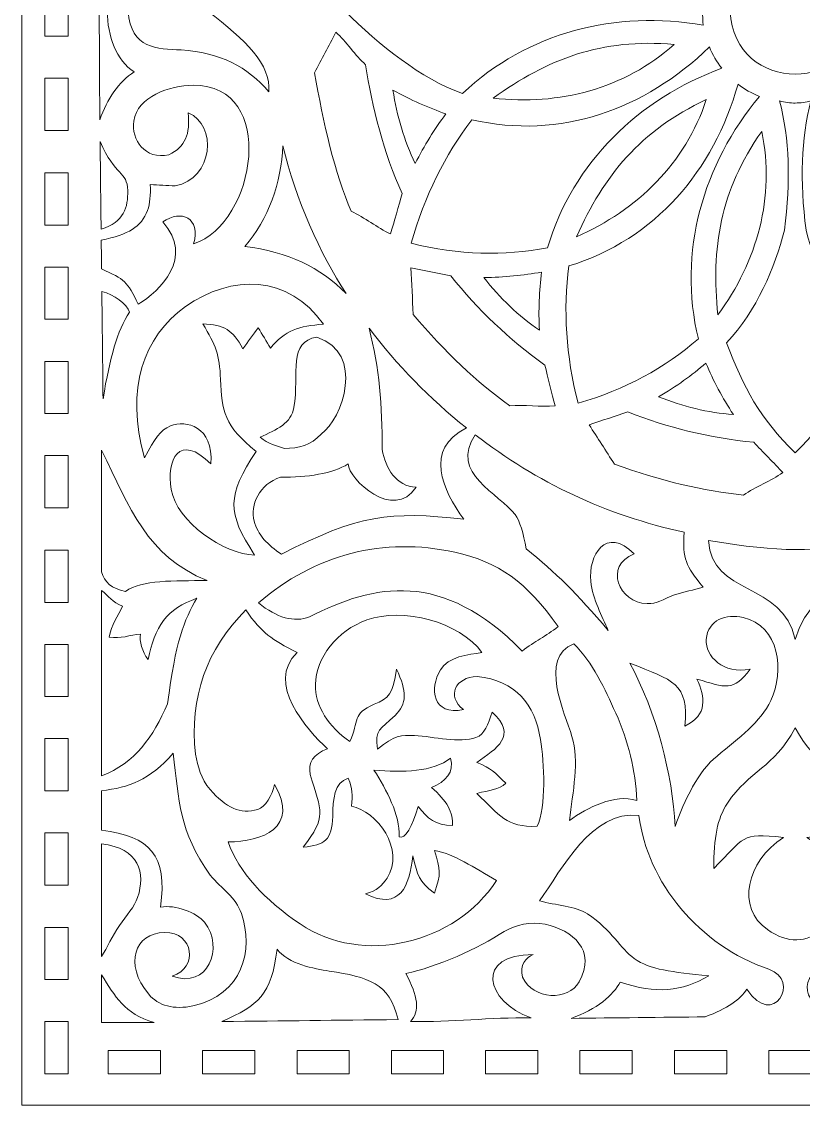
# Model space of a CAD drawing. Header units: centimetres. Extents: x -90 to 54, y -64 to 14.
# Drawn here: x -90.2 to -76.6, y -24.88 to -6.01 of the extents above; entities that cross this region are included whole.
import ezdxf

# ---------------------------------------------------------------- set-up
doc = ezdxf.new("R2010")
doc.units = ezdxf.units.CM
doc.header["$MEASUREMENT"] = 0
doc.layers.add('layer 1', color=7, linetype='Continuous')

msp = doc.modelspace()

# ---------------------------------------------------------------- linework, layer by layer
at = {"layer": 'layer 1', "color": 250, "lineweight": 9}
for points, knots in [([(-90.19997, -24.87686), (-90.19997, -24.87686), (-90.19997, 13.22572), (-90.19997, 13.22572), (-90.19997, 13.22572), (-90.19997, 13.22572), (-63.27415, 13.22572), (-63.27415, 13.22572), (-63.27415, 13.22572), (-63.27415, 13.22572), (-63.27415, -24.87686), (-63.27415, -24.87686), (-63.27415, -24.87686), (-63.27415, -24.87686), (-90.19997, -24.87686), (-90.19997, -24.87686)], [0, 0, 0, 0, 0.2, 0.2, 0.2, 0.2, 0.4, 0.4, 0.4, 0.4, 0.6, 0.6, 0.6, 0.6, 1, 1, 1, 1]), ([(-88.70998, -5.82618), (-88.70504, -5.3924), (-88.557, -4.96463), (-88.24118, -4.76959), (-88.24118, -4.76959), (-88.50824, -4.59869), (-88.71619, -4.29404), (-88.83945, -3.93717), (-88.83945, -3.93717), (-88.8462, -4.53017), (-88.84557, -5.2332), (-88.85232, -5.82618), (-88.85232, -5.82618), (-88.84557, -6.41917), (-88.8462, -7.1222), (-88.83945, -7.71519), (-88.83945, -7.71519), (-88.71619, -7.35832), (-88.50824, -7.05366), (-88.24118, -6.88276), (-88.24118, -6.88276), (-88.557, -6.68773), (-88.70504, -6.25996), (-88.70998, -5.82618)], [0, 0, 0, 0, 0.14285714, 0.14285714, 0.14285714, 0.14285714, 0.28571429, 0.28571429, 0.28571429, 0.28571429, 0.42857143, 0.42857143, 0.42857143, 0.42857143, 0.57142857, 0.57142857, 0.57142857, 0.57142857, 0.71428571, 0.71428571, 0.71428571, 0.71428571, 1, 1, 1, 1]), ([(-88.34594, -5.82618), (-88.29912, -5.15757), (-87.84017, -5.17602), (-87.42644, -5.15111), (-87.42644, -5.15111), (-86.73779, -5.10964), (-86.2725, -4.85268), (-85.90009, -4.42318), (-85.90009, -4.42318), (-85.85685, -4.89967), (-86.30154, -5.32323), (-86.96179, -5.82618), (-86.96179, -5.82618), (-86.30154, -6.32914), (-85.85685, -6.75269), (-85.90009, -7.22917), (-85.90009, -7.22917), (-86.2725, -6.79967), (-86.73779, -6.54271), (-87.42644, -6.50124), (-87.42644, -6.50124), (-87.84017, -6.47635), (-88.29912, -6.4948), (-88.34594, -5.82618)], [0, 0, 0, 0, 0.14285714, 0.14285714, 0.14285714, 0.14285714, 0.28571429, 0.28571429, 0.28571429, 0.28571429, 0.42857143, 0.42857143, 0.42857143, 0.42857143, 0.57142857, 0.57142857, 0.57142857, 0.57142857, 0.71428571, 0.71428571, 0.71428571, 0.71428571, 1, 1, 1, 1]), ([(-84.57798, -5.82618), (-83.96446, -5.23327), (-83.25344, -4.64686), (-82.52694, -4.39294), (-82.52694, -4.39294), (-81.39809, -5.46372), (-79.85282, -5.8451), (-78.33734, -5.58394), (-78.33734, -5.58394), (-78.34639, -5.6477), (-78.35173, -5.76019), (-78.35302, -5.82618), (-78.35302, -5.82618), (-78.35173, -5.89216), (-78.34639, -6.00465), (-78.33734, -6.06841), (-78.33734, -6.06841), (-79.85282, -5.80727), (-81.39809, -6.18864), (-82.52694, -7.25943), (-82.52694, -7.25943), (-83.25344, -7.00551), (-83.96446, -6.41908), (-84.57798, -5.82618)], [0, 0, 0, 0, 0.14285714, 0.14285714, 0.14285714, 0.14285714, 0.28571429, 0.28571429, 0.28571429, 0.28571429, 0.42857143, 0.42857143, 0.42857143, 0.42857143, 0.57142857, 0.57142857, 0.57142857, 0.57142857, 0.71428571, 0.71428571, 0.71428571, 0.71428571, 1, 1, 1, 1]), ([(-75.607, -5.82496), (-75.66237, -7.28751), (-77.81173, -7.28851), (-77.86715, -5.82496), (-77.86715, -5.82496), (-77.81178, -4.3624), (-75.66241, -4.36135), (-75.607, -5.82496)], [0, 0, 0, 0, 0.33333333, 0.33333333, 0.33333333, 0.33333333, 1, 1, 1, 1]), ([(-83.78036, -9.70447), (-83.71705, -9.49393), (-83.64074, -9.21283), (-83.57763, -9.00228), (-83.57763, -9.00228), (-83.8976, -8.30122), (-84.10059, -7.49827), (-84.21403, -6.75807), (-84.21403, -6.75807), (-84.39101, -6.60148), (-84.55456, -6.35035), (-84.73153, -6.19379), (-84.73153, -6.19379), (-84.85516, -6.43502), (-84.97954, -6.65905), (-85.10319, -6.90024), (-85.10319, -6.90024), (-84.95424, -7.74909), (-84.74931, -8.66828), (-84.46337, -9.30947), (-84.46337, -9.30947), (-84.23137, -9.41755), (-84.01241, -9.59625), (-83.78036, -9.70447)], [0, 0, 0, 0, 0.14285714, 0.14285714, 0.14285714, 0.14285714, 0.28571429, 0.28571429, 0.28571429, 0.28571429, 0.42857143, 0.42857143, 0.42857143, 0.42857143, 0.57142857, 0.57142857, 0.57142857, 0.57142857, 0.71428571, 0.71428571, 0.71428571, 0.71428571, 1, 1, 1, 1]), ([(-81.9949, -7.34065), (-81.05037, -6.66067), (-80.11294, -6.29396), (-78.84493, -6.40556), (-78.84493, -6.40556), (-79.71032, -7.17925), (-80.84721, -7.47148), (-81.9949, -7.34065)], [0, 0, 0, 0, 0.33333333, 0.33333333, 0.33333333, 0.33333333, 1, 1, 1, 1]), ([(-78.23212, -6.4496), (-78.17657, -6.58333), (-78.10297, -6.7077), (-78.01474, -6.81987), (-78.01474, -6.81987), (-79.4579, -7.35129), (-80.6056, -8.45403), (-81.04811, -9.94575), (-81.04811, -9.94575), (-81.80425, -10.08896), (-82.59281, -10.07354), (-83.42057, -9.86676), (-83.42057, -9.86676), (-83.18871, -9.0404), (-82.8302, -8.33047), (-82.36674, -7.71692), (-82.36674, -7.71692), (-80.82199, -8.07025), (-79.35491, -7.53994), (-78.23212, -6.4496)], [0, 0, 0, 0, 0.16666667, 0.16666667, 0.16666667, 0.16666667, 0.33333333, 0.33333333, 0.33333333, 0.33333333, 0.5, 0.5, 0.5, 0.5, 0.66666667, 0.66666667, 0.66666667, 0.66666667, 1, 1, 1, 1]), ([(-88.80979, -10.31474), (-88.40701, -10.49615), (-88.36633, -10.52797), (-88.17144, -10.92878), (-88.17144, -10.92878), (-87.79638, -10.70445), (-87.18573, -10.10774), (-87.74543, -9.49571), (-87.74543, -9.49571), (-87.42071, -9.26989), (-87.07946, -9.42417), (-87.20762, -9.8778), (-87.20762, -9.8778), (-86.11865, -9.51647), (-85.73836, -7.1061), (-87.21599, -7.116), (-87.21599, -7.116), (-87.62595, -7.11873), (-88.18613, -7.31296), (-88.24959, -7.73827), (-88.24959, -7.73827), (-88.29879, -8.06793), (-88.05178, -8.41438), (-87.64054, -8.32791), (-87.64054, -8.32791), (-87.34499, -8.18947), (-87.26994, -7.96519), (-87.30115, -7.59642), (-87.30115, -7.59642), (-86.79266, -7.80478), (-86.86069, -8.73902), (-87.52975, -8.86854), (-87.52975, -8.86854), (-87.67388, -8.86117), (-87.81802, -8.85382), (-87.96219, -8.84646), (-87.96219, -8.84646), (-87.9561, -9.02095), (-87.96495, -9.17714), (-88.00911, -9.2938), (-88.00911, -9.2938), (-88.12192, -9.59195), (-88.33692, -9.70861), (-88.81549, -9.8151), (-88.81549, -9.8151), (-88.81359, -9.98164), (-88.8117, -10.14818), (-88.80979, -10.31474)], [0, 0, 0, 0, 0.07692308, 0.07692308, 0.07692308, 0.07692308, 0.15384615, 0.15384615, 0.15384615, 0.15384615, 0.23076923, 0.23076923, 0.23076923, 0.23076923, 0.30769231, 0.30769231, 0.30769231, 0.30769231, 0.38461538, 0.38461538, 0.38461538, 0.38461538, 0.46153846, 0.46153846, 0.46153846, 0.46153846, 0.53846154, 0.53846154, 0.53846154, 0.53846154, 0.61538462, 0.61538462, 0.61538462, 0.61538462, 0.69230769, 0.69230769, 0.69230769, 0.69230769, 0.76923077, 0.76923077, 0.76923077, 0.76923077, 0.84615385, 0.84615385, 0.84615385, 0.84615385, 1, 1, 1, 1]), ([(-77.73284, -7.09748), (-77.61951, -7.18424), (-77.49409, -7.25599), (-77.35967, -7.30978), (-77.35967, -7.30978), (-78.34369, -8.49142), (-78.78627, -10.02026), (-78.42359, -11.53334), (-78.42359, -11.53334), (-79.00677, -12.03547), (-79.6974, -12.41642), (-80.51771, -12.65118), (-80.51771, -12.65118), (-80.73007, -11.81963), (-80.77459, -11.02552), (-80.68001, -10.26254), (-80.68001, -10.26254), (-79.16552, -9.79609), (-78.16013, -8.60331), (-77.73284, -7.09748)], [0, 0, 0, 0, 0.16666667, 0.16666667, 0.16666667, 0.16666667, 0.33333333, 0.33333333, 0.33333333, 0.33333333, 0.5, 0.5, 0.5, 0.5, 0.66666667, 0.66666667, 0.66666667, 0.66666667, 1, 1, 1, 1]), ([(-83.34967, -8.47727), (-83.19499, -8.16779), (-83.01286, -7.87481), (-82.81808, -7.61474), (-82.81808, -7.61474), (-83.12106, -7.50524), (-83.42598, -7.37597), (-83.73823, -7.19868), (-83.73823, -7.19868), (-83.66916, -7.65097), (-83.54356, -8.07881), (-83.34967, -8.47727)], [0, 0, 0, 0, 0.25, 0.25, 0.25, 0.25, 0.5, 0.5, 0.5, 0.5, 1, 1, 1, 1]), ([(-80.54428, -9.75236), (-80.06682, -8.69102), (-79.43871, -7.9045), (-78.28501, -7.3666), (-78.28501, -7.3666), (-78.6471, -8.46949), (-79.48522, -9.29138), (-80.54428, -9.75236)], [0, 0, 0, 0, 0.33333333, 0.33333333, 0.33333333, 0.33333333, 1, 1, 1, 1]), ([(-76.73707, -7.42487), (-76.65252, -7.42522), (-76.55125, -7.41615), (-76.4659, -7.38704), (-76.4659, -7.38704), (-76.6339, -8.06193), (-76.66214, -8.76222), (-76.54833, -9.63775), (-76.54833, -9.63775), (-76.38359, -10.2921), (-76.06822, -11.03132), (-75.54235, -11.59978), (-75.54235, -11.59978), (-75.82992, -12.36998), (-76.12737, -12.92793), (-76.73707, -13.51499), (-76.73707, -13.51499), (-77.34676, -12.92916), (-77.64421, -12.37119), (-77.93178, -11.60102), (-77.93178, -11.60102), (-77.40591, -11.03256), (-77.09054, -10.29332), (-76.9258, -9.63898), (-76.9258, -9.63898), (-76.81199, -8.76345), (-76.84024, -8.06315), (-77.00823, -7.38826), (-77.00823, -7.38826), (-76.92288, -7.41738), (-76.82161, -7.42645), (-76.73707, -7.42487)], [0, 0, 0, 0, 0.11111111, 0.11111111, 0.11111111, 0.11111111, 0.22222222, 0.22222222, 0.22222222, 0.22222222, 0.33333333, 0.33333333, 0.33333333, 0.33333333, 0.44444444, 0.44444444, 0.44444444, 0.44444444, 0.55555556, 0.55555556, 0.55555556, 0.55555556, 0.66666667, 0.66666667, 0.66666667, 0.66666667, 0.77777778, 0.77777778, 0.77777778, 0.77777778, 1, 1, 1, 1]), ([(-78.08396, -11.11401), (-78.20116, -9.95611), (-78.05043, -8.96088), (-77.32027, -7.91824), (-77.32027, -7.91824), (-77.08238, -9.05439), (-77.39731, -10.18525), (-78.08396, -11.11401)], [0, 0, 0, 0, 0.33333333, 0.33333333, 0.33333333, 0.33333333, 1, 1, 1, 1]), ([(-88.8177, -9.62232), (-88.41436, -9.49384), (-88.34851, -9.24253), (-88.35463, -8.94887), (-88.35463, -8.94887), (-88.36179, -8.60582), (-88.57193, -8.71247), (-88.83514, -8.09258), (-88.83514, -8.09258), (-88.82879, -8.64967), (-88.82405, -9.06524), (-88.8177, -9.62232)], [0, 0, 0, 0, 0.25, 0.25, 0.25, 0.25, 0.5, 0.5, 0.5, 0.5, 1, 1, 1, 1]), ([(-84.55503, -10.74009), (-84.99578, -10.29174), (-85.56821, -10.01372), (-86.31575, -9.92164), (-86.31575, -9.92164), (-85.90634, -9.4601), (-85.68281, -8.79801), (-85.65279, -8.17009), (-85.65279, -8.17009), (-85.43924, -9.08843), (-85.00186, -10.06749), (-84.55503, -10.74009)], [0, 0, 0, 0, 0.25, 0.25, 0.25, 0.25, 0.5, 0.5, 0.5, 0.5, 1, 1, 1, 1]), ([(-80.9181, -12.6975), (-80.96847, -12.48347), (-81.04282, -12.20185), (-81.09323, -11.98786), (-81.09323, -11.98786), (-81.72074, -11.54065), (-82.26301, -11.02002), (-82.7313, -10.43551), (-82.7313, -10.43551), (-82.96284, -10.38827), (-83.19428, -10.34113), (-83.42598, -10.29391), (-83.42598, -10.29391), (-83.41246, -10.56469), (-83.39902, -10.83533), (-83.38555, -11.10609), (-83.38555, -11.10609), (-82.83249, -11.76684), (-82.27509, -12.28407), (-81.70707, -12.69657), (-81.70707, -12.69657), (-81.45213, -12.67435), (-81.17309, -12.71971), (-80.9181, -12.6975)], [0, 0, 0, 0, 0.14285714, 0.14285714, 0.14285714, 0.14285714, 0.28571429, 0.28571429, 0.28571429, 0.28571429, 0.42857143, 0.42857143, 0.42857143, 0.42857143, 0.57142857, 0.57142857, 0.57142857, 0.57142857, 0.71428571, 0.71428571, 0.71428571, 0.71428571, 1, 1, 1, 1]), ([(-81.18903, -11.3824), (-81.20746, -11.0369), (-81.19378, -10.69222), (-81.15301, -10.36978), (-81.15301, -10.36978), (-81.47059, -10.42434), (-81.79938, -10.46261), (-82.15855, -10.46274), (-82.15855, -10.46274), (-81.87505, -10.82184), (-81.55434, -11.13181), (-81.18903, -11.3824)], [0, 0, 0, 0, 0.25, 0.25, 0.25, 0.25, 0.5, 0.5, 0.5, 0.5, 1, 1, 1, 1]), ([(-86.14641, -15.29495), (-86.67628, -15.29002), (-87.50167, -14.71385), (-87.59857, -14.15421), (-87.59857, -14.15421), (-87.6875, -13.64069), (-87.459, -13.15596), (-86.9073, -13.70997), (-86.9073, -13.70997), (-86.85778, -13.04572), (-87.34182, -12.94281), (-87.61161, -13.04838), (-87.61161, -13.04838), (-87.79032, -13.11831), (-87.88338, -13.26963), (-88.06326, -13.60159), (-88.06326, -13.60159), (-88.40182, -12.39804), (-88.08313, -11.49543), (-87.34875, -10.97087), (-87.34875, -10.97087), (-86.5549, -10.40379), (-85.54917, -10.41386), (-84.94973, -11.27687), (-84.94973, -11.27687), (-85.37088, -11.3068), (-85.62237, -11.38329), (-85.87011, -11.69255), (-85.87011, -11.69255), (-85.94123, -11.57406), (-86.01237, -11.45557), (-86.08351, -11.33707), (-86.08351, -11.33707), (-86.17213, -11.45964), (-86.26079, -11.58221), (-86.34944, -11.70477), (-86.34944, -11.70477), (-86.53591, -11.36428), (-86.66818, -11.29659), (-87.04996, -11.26707), (-87.04996, -11.26707), (-86.82336, -11.65072), (-86.75661, -11.7952), (-86.73883, -12.23969), (-86.73883, -12.23969), (-86.71692, -12.78702), (-86.67857, -13.04451), (-86.11971, -13.49165), (-86.11971, -13.49165), (-86.6276, -14.26831), (-86.63173, -14.54855), (-86.14641, -15.29495)], [0, 0, 0, 0, 0.07142857, 0.07142857, 0.07142857, 0.07142857, 0.14285714, 0.14285714, 0.14285714, 0.14285714, 0.21428571, 0.21428571, 0.21428571, 0.21428571, 0.28571429, 0.28571429, 0.28571429, 0.28571429, 0.35714286, 0.35714286, 0.35714286, 0.35714286, 0.42857143, 0.42857143, 0.42857143, 0.42857143, 0.5, 0.5, 0.5, 0.5, 0.57142857, 0.57142857, 0.57142857, 0.57142857, 0.64285714, 0.64285714, 0.64285714, 0.64285714, 0.71428571, 0.71428571, 0.71428571, 0.71428571, 0.78571429, 0.78571429, 0.78571429, 0.78571429, 0.85714286, 0.85714286, 0.85714286, 0.85714286, 1, 1, 1, 1]), ([(-88.784, -12.57664), (-88.66338, -11.84824), (-88.53804, -11.39901), (-88.32178, -11.06548), (-88.32178, -11.06548), (-88.37624, -10.92539), (-88.58977, -10.75452), (-88.80533, -10.70634), (-88.80533, -10.70634), (-88.79969, -11.20149), (-88.78964, -12.08147), (-88.784, -12.57664)], [0, 0, 0, 0, 0.25, 0.25, 0.25, 0.25, 0.5, 0.5, 0.5, 0.5, 1, 1, 1, 1]), ([(-84.1547, -11.34403), (-83.97116, -12.05477), (-83.92905, -12.67492), (-83.92497, -13.45984), (-83.92497, -13.45984), (-83.87176, -13.78337), (-83.67498, -14.10074), (-83.33721, -14.11492), (-83.33721, -14.11492), (-83.71981, -14.71081), (-84.51176, -13.98037), (-84.51681, -13.7097), (-84.51681, -13.7097), (-84.78865, -13.87579), (-85.22884, -13.94803), (-85.69593, -13.93925), (-85.69593, -13.93925), (-86.05927, -14.05717), (-86.23254, -14.43098), (-86.15597, -14.70291), (-86.15597, -14.70291), (-86.08839, -14.94284), (-85.92064, -15.12123), (-85.68061, -15.28288), (-85.68061, -15.28288), (-84.34658, -14.59465), (-83.78669, -14.52515), (-82.50699, -14.6727), (-82.50699, -14.6727), (-82.86804, -14.17231), (-83.2088, -13.44855), (-82.46019, -13.0817), (-82.46019, -13.0817), (-83.09725, -12.57475), (-83.66752, -11.98909), (-84.1547, -11.34403)], [0, 0, 0, 0, 0.1, 0.1, 0.1, 0.1, 0.2, 0.2, 0.2, 0.2, 0.3, 0.3, 0.3, 0.3, 0.4, 0.4, 0.4, 0.4, 0.5, 0.5, 0.5, 0.5, 0.6, 0.6, 0.6, 0.6, 0.7, 0.7, 0.7, 0.7, 0.8, 0.8, 0.8, 0.8, 1, 1, 1, 1]), ([(-86.04828, -13.24097), (-85.76161, -13.11576), (-85.50445, -12.99452), (-85.462, -12.72938), (-85.462, -12.72938), (-85.36349, -12.11441), (-85.56945, -11.58559), (-85.06196, -11.501), (-85.06196, -11.501), (-84.21603, -11.78086), (-84.61548, -12.92379), (-84.9887, -13.18836), (-84.9887, -13.18836), (-85.15977, -13.3828), (-85.38195, -13.4416), (-85.62736, -13.43876), (-85.62736, -13.43876), (-85.75417, -13.38785), (-85.91396, -13.3745), (-86.04828, -13.24097)], [0, 0, 0, 0, 0.16666667, 0.16666667, 0.16666667, 0.16666667, 0.33333333, 0.33333333, 0.33333333, 0.33333333, 0.5, 0.5, 0.5, 0.5, 0.66666667, 0.66666667, 0.66666667, 0.66666667, 1, 1, 1, 1]), ([(-77.81432, -12.84995), (-78.0036, -12.5603), (-78.16471, -12.25524), (-78.29107, -11.95592), (-78.29107, -11.95592), (-78.53844, -12.16234), (-78.80384, -12.36042), (-79.11439, -12.54064), (-79.11439, -12.54064), (-78.68898, -12.70912), (-78.25615, -12.81643), (-77.81432, -12.84995)], [0, 0, 0, 0, 0.25, 0.25, 0.25, 0.25, 0.5, 0.5, 0.5, 0.5, 1, 1, 1, 1]), ([(-76.95195, -13.85977), (-77.10234, -13.69943), (-77.30729, -13.49243), (-77.45768, -13.33208), (-77.45768, -13.33208), (-78.22463, -13.25733), (-78.95434, -13.07656), (-79.65161, -12.80337), (-79.65161, -12.80337), (-79.87586, -12.87796), (-80.1001, -12.95253), (-80.32435, -13.02713), (-80.32435, -13.02713), (-80.17768, -13.25505), (-80.03103, -13.48297), (-79.88436, -13.71091), (-79.88436, -13.71091), (-79.07542, -14.00792), (-78.33432, -14.17819), (-77.63626, -14.2525), (-77.63626, -14.2525), (-77.42634, -14.10603), (-77.16189, -14.00623), (-76.95195, -13.85977)], [0, 0, 0, 0, 0.14285714, 0.14285714, 0.14285714, 0.14285714, 0.28571429, 0.28571429, 0.28571429, 0.28571429, 0.42857143, 0.42857143, 0.42857143, 0.42857143, 0.57142857, 0.57142857, 0.57142857, 0.57142857, 0.71428571, 0.71428571, 0.71428571, 0.71428571, 1, 1, 1, 1]), ([(-82.30593, -13.20193), (-82.76703, -13.86626), (-81.88136, -14.2321), (-81.6124, -14.59187), (-81.6124, -14.59187), (-81.53617, -14.69385), (-81.46319, -14.92521), (-81.42068, -15.18702), (-81.42068, -15.18702), (-80.903, -15.60386), (-80.54096, -15.96059), (-79.99188, -16.60769), (-79.99188, -16.60769), (-80.09586, -16.36639), (-80.25935, -16.07114), (-80.29521, -15.75247), (-80.29521, -15.75247), (-80.34436, -15.31579), (-80.03134, -14.77229), (-79.54241, -15.27365), (-79.54241, -15.27365), (-80.0689, -15.48819), (-79.81083, -16.12427), (-79.31556, -16.14215), (-79.31556, -16.14215), (-79.13458, -16.14868), (-79.05804, -16.06824), (-78.83873, -15.98817), (-78.83873, -15.98817), (-78.67268, -15.94352), (-78.50662, -15.89885), (-78.34054, -15.85419), (-78.34054, -15.85419), (-78.65293, -15.47577), (-78.69625, -15.36632), (-78.66947, -14.89928), (-78.66947, -14.89928), (-80.03367, -14.59973), (-81.23306, -14.0333), (-82.30593, -13.20193)], [0, 0, 0, 0, 0.09090909, 0.09090909, 0.09090909, 0.09090909, 0.18181818, 0.18181818, 0.18181818, 0.18181818, 0.27272727, 0.27272727, 0.27272727, 0.27272727, 0.36363636, 0.36363636, 0.36363636, 0.36363636, 0.45454545, 0.45454545, 0.45454545, 0.45454545, 0.54545455, 0.54545455, 0.54545455, 0.54545455, 0.63636364, 0.63636364, 0.63636364, 0.63636364, 0.72727273, 0.72727273, 0.72727273, 0.72727273, 0.81818182, 0.81818182, 0.81818182, 0.81818182, 1, 1, 1, 1]), ([(-88.80994, -13.46986), (-88.3143, -14.48176), (-88.0235, -15.31331), (-86.9732, -15.73951), (-86.9732, -15.73951), (-87.55486, -15.74533), (-88.10702, -15.72567), (-88.39128, -15.92772), (-88.39128, -15.92772), (-88.64225, -15.88611), (-88.75705, -15.75782), (-88.80994, -15.5901), (-88.80994, -15.5901), (-88.80994, -14.96439), (-88.80994, -14.09559), (-88.80994, -13.46986)], [0, 0, 0, 0, 0.2, 0.2, 0.2, 0.2, 0.4, 0.4, 0.4, 0.4, 0.6, 0.6, 0.6, 0.6, 1, 1, 1, 1]), ([(-80.8612, -16.54157), (-81.08628, -16.71264), (-81.26408, -16.79592), (-81.48916, -16.96697), (-81.48916, -16.96697), (-82.88138, -15.55067), (-84.06374, -15.7938), (-85.18947, -16.37276), (-85.18947, -16.37276), (-85.45956, -16.4718), (-85.75666, -16.39077), (-86.08078, -16.12967), (-86.08078, -16.12967), (-85.10015, -15.28617), (-83.90244, -14.97101), (-82.66034, -15.24722), (-82.66034, -15.24722), (-81.89204, -15.41811), (-81.42181, -15.75683), (-80.8612, -16.54157)], [0, 0, 0, 0, 0.16666667, 0.16666667, 0.16666667, 0.16666667, 0.33333333, 0.33333333, 0.33333333, 0.33333333, 0.5, 0.5, 0.5, 0.5, 0.66666667, 0.66666667, 0.66666667, 0.66666667, 1, 1, 1, 1]), ([(-76.73707, -16.76378), (-76.95314, -15.75293), (-78.20047, -16.0008), (-78.24734, -15.04342), (-78.24734, -15.04342), (-76.94185, -15.25076), (-76.4985, -15.2536), (-75.30097, -15.04532), (-75.30097, -15.04532), (-75.24915, -15.96353), (-76.39147, -15.57621), (-76.73707, -16.76378)], [0, 0, 0, 0, 0.25, 0.25, 0.25, 0.25, 0.5, 0.5, 0.5, 0.5, 1, 1, 1, 1]), ([(-88.80994, -15.91422), (-88.68839, -16.00426), (-88.62088, -16.12129), (-88.44531, -16.18431), (-88.44531, -16.18431), (-88.52183, -16.36437), (-88.64563, -16.51069), (-88.67488, -16.7245), (-88.67488, -16.7245), (-88.48132, -16.76052), (-88.31476, -16.68849), (-88.1347, -16.67048), (-88.1347, -16.67048), (-88.15045, -16.79878), (-88.10544, -16.96758), (-87.99966, -17.11614), (-87.99966, -17.11614), (-87.8857, -16.54928), (-87.68128, -16.22674), (-87.14886, -16.04927), (-87.14886, -16.04927), (-87.37601, -16.41644), (-87.52196, -16.81182), (-87.66203, -17.88591), (-87.66203, -17.88591), (-87.90866, -18.4614), (-88.22652, -18.91359), (-88.80994, -19.14186), (-88.80994, -19.14186), (-88.80994, -18.06597), (-88.80994, -16.9901), (-88.80994, -15.91422)], [0, 0, 0, 0, 0.11111111, 0.11111111, 0.11111111, 0.11111111, 0.22222222, 0.22222222, 0.22222222, 0.22222222, 0.33333333, 0.33333333, 0.33333333, 0.33333333, 0.44444444, 0.44444444, 0.44444444, 0.44444444, 0.55555556, 0.55555556, 0.55555556, 0.55555556, 0.66666667, 0.66666667, 0.66666667, 0.66666667, 0.77777778, 0.77777778, 0.77777778, 0.77777778, 1, 1, 1, 1]), ([(-82.2792, -19.44508), (-81.88163, -19.82632), (-81.77312, -20.04145), (-81.22582, -20.01904), (-81.22582, -20.01904), (-81.07036, -19.67667), (-81.1044, -18.91781), (-81.16992, -18.50637), (-81.16992, -18.50637), (-81.26695, -17.8971), (-81.60422, -17.47571), (-82.27245, -17.41262), (-82.27245, -17.41262), (-82.65498, -17.41661), (-82.81214, -17.75546), (-82.50878, -17.98657), (-82.50878, -17.98657), (-83.05637, -18.0961), (-83.10396, -17.62007), (-82.91361, -17.29547), (-82.91361, -17.29547), (-82.77485, -17.05885), (-82.43087, -17.03316), (-82.19142, -16.99398), (-82.19142, -16.99398), (-82.57212, -16.45703), (-83.57236, -16.20024), (-84.19411, -16.42621), (-84.19411, -16.42621), (-84.71337, -16.61494), (-85.07831, -17.07761), (-85.0875, -17.55117), (-85.0875, -17.55117), (-85.09463, -17.91948), (-84.85993, -18.29706), (-84.48723, -18.54026), (-84.48723, -18.54026), (-84.32322, -18.18246), (-84.45506, -18.05686), (-84.06644, -17.8946), (-84.06644, -17.8946), (-83.81247, -17.78854), (-83.73631, -17.71564), (-83.67694, -17.28433), (-83.67694, -17.28433), (-83.49032, -17.67041), (-83.49645, -17.88905), (-83.7019, -18.08707), (-83.7019, -18.08707), (-83.96744, -18.34305), (-84.05446, -18.32397), (-84.0078, -18.67532), (-84.0078, -18.67532), (-83.7156, -18.43351), (-83.59578, -18.42423), (-83.36282, -18.43858), (-83.36282, -18.43858), (-83.02608, -18.4593), (-82.57243, -18.57141), (-82.29701, -18.47373), (-82.29701, -18.47373), (-82.13179, -18.41512), (-82.09118, -18.24637), (-82.00911, -18.03384), (-82.00911, -18.03384), (-81.56382, -18.43982), (-81.93125, -18.66534), (-82.2792, -18.9049), (-82.2792, -18.9049), (-82.01476, -19.01753), (-81.97797, -19.07018), (-81.77276, -19.26953), (-81.77276, -19.26953), (-81.89995, -19.37917), (-82.05789, -19.39241), (-82.2792, -19.44508)], [0, 0, 0, 0, 0.05, 0.05, 0.05, 0.05, 0.1, 0.1, 0.1, 0.1, 0.15, 0.15, 0.15, 0.15, 0.2, 0.2, 0.2, 0.2, 0.25, 0.25, 0.25, 0.25, 0.3, 0.3, 0.3, 0.3, 0.35, 0.35, 0.35, 0.35, 0.4, 0.4, 0.4, 0.4, 0.45, 0.45, 0.45, 0.45, 0.5, 0.5, 0.5, 0.5, 0.55, 0.55, 0.55, 0.55, 0.6, 0.6, 0.6, 0.6, 0.65, 0.65, 0.65, 0.65, 0.7, 0.7, 0.7, 0.7, 0.75, 0.75, 0.75, 0.75, 0.8, 0.8, 0.8, 0.8, 0.85, 0.85, 0.85, 0.85, 0.9, 0.9, 0.9, 0.9, 1, 1, 1, 1]), ([(-83.01641, -20.43831), (-82.69794, -20.48882), (-82.31122, -20.74421), (-81.93603, -20.96499), (-81.93603, -20.96499), (-82.65273, -22.06491), (-84.266, -22.4584), (-85.35379, -21.71895), (-85.35379, -21.71895), (-85.97701, -21.29524), (-86.41541, -20.82403), (-86.60867, -20.28975), (-86.60867, -20.28975), (-86.01995, -20.29123), (-85.35495, -20.04037), (-85.79838, -19.2904), (-85.79838, -19.2904), (-85.83269, -19.47138), (-85.96446, -19.69119), (-86.09065, -19.72521), (-86.09065, -19.72521), (-86.39612, -19.81919), (-86.64685, -19.68758), (-86.91951, -19.37972), (-86.91951, -19.37972), (-87.08761, -19.1899), (-87.12657, -18.97584), (-87.17587, -18.76372), (-87.17587, -18.76372), (-87.27939, -17.77336), (-86.98678, -16.93608), (-86.29806, -16.25184), (-86.29806, -16.25184), (-86.01836, -16.66475), (-85.85072, -16.75781), (-85.40674, -16.99459), (-85.40674, -16.99459), (-85.96553, -17.52492), (-85.23124, -18.33555), (-84.88006, -18.66918), (-84.88006, -18.66918), (-85.12313, -18.76372), (-85.22216, -18.91227), (-85.17716, -19.11485), (-85.17716, -19.11485), (-84.98358, -19.78665), (-84.88527, -19.82779), (-85.29871, -20.38429), (-85.29871, -20.38429), (-84.92781, -20.3422), (-84.79646, -20.25948), (-84.78722, -19.84577), (-84.78722, -19.84577), (-84.78035, -19.53906), (-84.76366, -19.25875), (-84.51543, -19.18236), (-84.51543, -19.18236), (-84.44189, -19.3785), (-84.44044, -19.45902), (-84.46142, -19.66854), (-84.46142, -19.66854), (-84.02415, -19.74464), (-83.51486, -20.4301), (-83.84165, -20.91985), (-83.84165, -20.91985), (-83.93074, -21.05338), (-84.0134, -21.1399), (-84.21684, -21.19589), (-84.21684, -21.19589), (-83.61705, -21.48677), (-83.44875, -21.06825), (-83.39453, -20.53285), (-83.39453, -20.53285), (-83.30221, -20.88164), (-83.30366, -20.96941), (-83.01641, -21.18106), (-83.01641, -21.18106), (-82.89922, -20.84252), (-82.90983, -20.78177), (-83.01641, -20.43831)], [0, 0, 0, 0, 0.04761905, 0.04761905, 0.04761905, 0.04761905, 0.0952381, 0.0952381, 0.0952381, 0.0952381, 0.14285714, 0.14285714, 0.14285714, 0.14285714, 0.19047619, 0.19047619, 0.19047619, 0.19047619, 0.23809524, 0.23809524, 0.23809524, 0.23809524, 0.28571429, 0.28571429, 0.28571429, 0.28571429, 0.33333333, 0.33333333, 0.33333333, 0.33333333, 0.38095238, 0.38095238, 0.38095238, 0.38095238, 0.42857143, 0.42857143, 0.42857143, 0.42857143, 0.47619048, 0.47619048, 0.47619048, 0.47619048, 0.52380952, 0.52380952, 0.52380952, 0.52380952, 0.57142857, 0.57142857, 0.57142857, 0.57142857, 0.61904762, 0.61904762, 0.61904762, 0.61904762, 0.66666667, 0.66666667, 0.66666667, 0.66666667, 0.71428571, 0.71428571, 0.71428571, 0.71428571, 0.76190476, 0.76190476, 0.76190476, 0.76190476, 0.80952381, 0.80952381, 0.80952381, 0.80952381, 0.85714286, 0.85714286, 0.85714286, 0.85714286, 0.9047619, 0.9047619, 0.9047619, 0.9047619, 1, 1, 1, 1]), ([(-78.82652, -20.01946), (-78.8736, -19.11187), (-79.15469, -18.0276), (-79.61522, -17.17877), (-79.61522, -17.17877), (-78.86064, -17.47947), (-78.58827, -17.52255), (-78.65732, -18.27531), (-78.65732, -18.27531), (-78.25293, -18.0755), (-78.30917, -17.77399), (-78.44702, -17.45419), (-78.44702, -17.45419), (-77.94981, -17.60644), (-77.81191, -17.67643), (-77.52342, -17.28365), (-77.52342, -17.28365), (-77.98296, -17.37749), (-78.30759, -17.05876), (-78.28497, -16.76434), (-78.28497, -16.76434), (-78.25822, -16.41618), (-77.93581, -16.31686), (-77.64623, -16.38281), (-77.64623, -16.38281), (-77.00659, -16.52857), (-76.9191, -17.31523), (-77.16253, -17.82812), (-77.16253, -17.82812), (-77.3418, -18.20578), (-77.70834, -18.47078), (-78.09767, -18.79565), (-78.09767, -18.79565), (-78.41942, -19.05422), (-78.66911, -19.56464), (-78.82652, -20.01946)], [0, 0, 0, 0, 0.1, 0.1, 0.1, 0.1, 0.2, 0.2, 0.2, 0.2, 0.3, 0.3, 0.3, 0.3, 0.4, 0.4, 0.4, 0.4, 0.5, 0.5, 0.5, 0.5, 0.6, 0.6, 0.6, 0.6, 0.7, 0.7, 0.7, 0.7, 0.8, 0.8, 0.8, 0.8, 1, 1, 1, 1]), ([(-80.66536, -19.91735), (-80.35269, -19.69081), (-79.88646, -19.45078), (-79.49344, -19.56788), (-79.49344, -19.56788), (-79.51747, -19.04142), (-79.64031, -18.5341), (-79.86193, -18.04595), (-79.86193, -18.04595), (-80.05076, -17.62602), (-80.25974, -17.16695), (-80.59151, -16.83877), (-80.59151, -16.83877), (-81.20662, -17.08956), (-80.74771, -18.04599), (-80.62317, -18.45327), (-80.62317, -18.45327), (-80.4913, -18.88455), (-80.61025, -19.41577), (-80.66536, -19.91735)], [0, 0, 0, 0, 0.16666667, 0.16666667, 0.16666667, 0.16666667, 0.33333333, 0.33333333, 0.33333333, 0.33333333, 0.5, 0.5, 0.5, 0.5, 0.66666667, 0.66666667, 0.66666667, 0.66666667, 1, 1, 1, 1]), ([(-76.73707, -18.30546), (-76.35116, -19.01893), (-75.94851, -19.02831), (-75.557, -19.61631), (-75.557, -19.61631), (-75.37868, -19.88407), (-75.32131, -20.21721), (-75.31777, -20.75341), (-75.31777, -20.75341), (-75.8789, -20.20271), (-75.75864, -20.12749), (-76.53354, -20.21152), (-76.53354, -20.21152), (-75.89653, -20.61687), (-75.72721, -21.39046), (-76.22465, -21.78807), (-76.22465, -21.78807), (-76.56226, -22.0579), (-76.8543, -22.06598), (-77.22182, -21.81544), (-77.22182, -21.81544), (-77.76559, -21.44477), (-77.59035, -20.62621), (-76.94057, -20.21274), (-76.94057, -20.21274), (-77.71549, -20.12871), (-77.59523, -20.20393), (-78.15636, -20.75463), (-78.15636, -20.75463), (-78.15282, -20.21843), (-78.09543, -19.88529), (-77.91713, -19.61754), (-77.91713, -19.61754), (-77.52562, -19.02954), (-77.12297, -19.02015), (-76.73707, -18.30546)], [0, 0, 0, 0, 0.1, 0.1, 0.1, 0.1, 0.2, 0.2, 0.2, 0.2, 0.3, 0.3, 0.3, 0.3, 0.4, 0.4, 0.4, 0.4, 0.5, 0.5, 0.5, 0.5, 0.6, 0.6, 0.6, 0.6, 0.7, 0.7, 0.7, 0.7, 0.8, 0.8, 0.8, 0.8, 1, 1, 1, 1]), ([(-88.80994, -20.08718), (-87.96817, -20.19443), (-87.65684, -20.51658), (-87.78358, -21.42415), (-87.78358, -21.42415), (-87.52655, -21.38072), (-87.15383, -21.51929), (-87.0176, -21.69053), (-87.0176, -21.69053), (-86.66648, -22.13186), (-86.96132, -22.86286), (-87.581, -22.62607), (-87.581, -22.62607), (-87.11835, -22.48534), (-87.20548, -21.85701), (-87.71319, -21.86701), (-87.71319, -21.86701), (-88.23201, -21.87721), (-88.42804, -22.41606), (-87.98947, -22.94314), (-87.98947, -22.94314), (-87.82282, -23.14342), (-87.54771, -23.21692), (-87.2191, -23.14533), (-87.2191, -23.14533), (-86.35322, -22.95662), (-86.15763, -22.16999), (-86.37598, -21.53774), (-86.37598, -21.53774), (-86.47523, -21.25035), (-86.71361, -21.11268), (-86.91928, -20.87045), (-86.91928, -20.87045), (-87.46271, -20.09807), (-87.4644, -19.58121), (-87.56076, -18.74694), (-87.56076, -18.74694), (-87.98605, -19.2183), (-88.32671, -19.34296), (-88.80994, -19.39845), (-88.80994, -19.39845), (-88.80994, -19.62802), (-88.80994, -19.8576), (-88.80994, -20.08718)], [0, 0, 0, 0, 0.08333333, 0.08333333, 0.08333333, 0.08333333, 0.16666667, 0.16666667, 0.16666667, 0.16666667, 0.25, 0.25, 0.25, 0.25, 0.33333333, 0.33333333, 0.33333333, 0.33333333, 0.41666667, 0.41666667, 0.41666667, 0.41666667, 0.5, 0.5, 0.5, 0.5, 0.58333333, 0.58333333, 0.58333333, 0.58333333, 0.66666667, 0.66666667, 0.66666667, 0.66666667, 0.75, 0.75, 0.75, 0.75, 0.83333333, 0.83333333, 0.83333333, 0.83333333, 1, 1, 1, 1]), ([(-82.73836, -18.83062), (-83.03206, -19.07602), (-83.57675, -19.08276), (-84.06857, -19.03995), (-84.06857, -19.03995), (-83.85081, -19.39671), (-83.61332, -19.80862), (-83.62967, -20.20136), (-83.62967, -20.20136), (-83.51934, -20.24869), (-83.40908, -20.0236), (-83.29881, -19.67466), (-83.29881, -19.67466), (-83.13441, -19.88357), (-83.00188, -19.99556), (-82.70459, -20.00553), (-82.70459, -20.00553), (-82.68209, -19.78498), (-82.80362, -19.5644), (-83.06923, -19.34381), (-83.06923, -19.34381), (-82.81709, -19.23581), (-82.66627, -19.08276), (-82.73836, -18.83062)], [0, 0, 0, 0, 0.14285714, 0.14285714, 0.14285714, 0.14285714, 0.28571429, 0.28571429, 0.28571429, 0.28571429, 0.42857143, 0.42857143, 0.42857143, 0.42857143, 0.57142857, 0.57142857, 0.57142857, 0.57142857, 0.71428571, 0.71428571, 0.71428571, 0.71428571, 1, 1, 1, 1]), ([(-79.45677, -19.83081), (-79.3123, -20.99718), (-78.40707, -22.09531), (-77.19596, -22.50815), (-77.19596, -22.50815), (-76.63801, -22.69131), (-77.11514, -23.56122), (-77.57868, -22.85492), (-77.57868, -22.85492), (-77.68469, -23.03169), (-77.92597, -23.192), (-78.30249, -23.33587), (-78.30249, -23.33587), (-79.0542, -23.34445), (-79.88695, -23.35393), (-80.63866, -23.3625), (-80.63866, -23.3625), (-80.1931, -23.20783), (-79.90224, -22.95452), (-79.78144, -22.73158), (-79.78144, -22.73158), (-79.15865, -22.94037), (-78.70751, -22.89953), (-78.24313, -22.61939), (-78.24313, -22.61939), (-78.88219, -22.5584), (-79.26759, -22.51493), (-79.53837, -22.32139), (-79.53837, -22.32139), (-79.78382, -22.14594), (-79.91968, -21.8325), (-80.35258, -21.54244), (-80.35258, -21.54244), (-80.56284, -21.40157), (-80.90598, -21.3979), (-81.18873, -21.31593), (-81.18873, -21.31593), (-80.78976, -20.76352), (-80.2874, -19.73379), (-79.45677, -19.83081)], [0, 0, 0, 0, 0.09090909, 0.09090909, 0.09090909, 0.09090909, 0.18181818, 0.18181818, 0.18181818, 0.18181818, 0.27272727, 0.27272727, 0.27272727, 0.27272727, 0.36363636, 0.36363636, 0.36363636, 0.36363636, 0.45454545, 0.45454545, 0.45454545, 0.45454545, 0.54545455, 0.54545455, 0.54545455, 0.54545455, 0.63636364, 0.63636364, 0.63636364, 0.63636364, 0.72727273, 0.72727273, 0.72727273, 0.72727273, 0.81818182, 0.81818182, 0.81818182, 0.81818182, 1, 1, 1, 1]), ([(-74.01736, -19.82958), (-74.16183, -20.99597), (-75.06706, -22.09408), (-76.27817, -22.50692), (-76.27817, -22.50692), (-76.83612, -22.69009), (-76.35899, -23.55999), (-75.89546, -22.8537), (-75.89546, -22.8537), (-75.78944, -23.03047), (-75.54816, -23.19076), (-75.17164, -23.33464), (-75.17164, -23.33464), (-74.41991, -23.34321), (-73.58718, -23.35271), (-72.83547, -23.36128), (-72.83547, -23.36128), (-73.28102, -23.20662), (-73.57189, -22.9533), (-73.69269, -22.73036), (-73.69269, -22.73036), (-74.31548, -22.93914), (-74.76662, -22.8983), (-75.231, -22.61818), (-75.231, -22.61818), (-74.59195, -22.55717), (-74.20654, -22.51371), (-73.93576, -22.32016), (-73.93576, -22.32016), (-73.69029, -22.14472), (-73.55443, -21.83126), (-73.12155, -21.54122), (-73.12155, -21.54122), (-72.91129, -21.40035), (-72.56815, -21.39668), (-72.28541, -21.31471), (-72.28541, -21.31471), (-72.68437, -20.76231), (-73.18672, -19.73257), (-74.01736, -19.82958)], [0, 0, 0, 0, 0.09090909, 0.09090909, 0.09090909, 0.09090909, 0.18181818, 0.18181818, 0.18181818, 0.18181818, 0.27272727, 0.27272727, 0.27272727, 0.27272727, 0.36363636, 0.36363636, 0.36363636, 0.36363636, 0.45454545, 0.45454545, 0.45454545, 0.45454545, 0.54545455, 0.54545455, 0.54545455, 0.54545455, 0.63636364, 0.63636364, 0.63636364, 0.63636364, 0.72727273, 0.72727273, 0.72727273, 0.72727273, 0.81818182, 0.81818182, 0.81818182, 0.81818182, 1, 1, 1, 1]), ([(-88.80994, -20.32339), (-88.15453, -20.39976), (-88.04088, -20.83183), (-88.18149, -21.25678), (-88.18149, -21.25678), (-88.23414, -21.41588), (-88.3802, -21.57141), (-88.49617, -21.74487), (-88.49617, -21.74487), (-88.6196, -21.92949), (-88.7144, -22.13177), (-88.80994, -22.28845), (-88.80994, -22.28845), (-88.80994, -21.61322), (-88.80994, -20.99864), (-88.80994, -20.32339)], [0, 0, 0, 0, 0.2, 0.2, 0.2, 0.2, 0.4, 0.4, 0.4, 0.4, 0.6, 0.6, 0.6, 0.6, 1, 1, 1, 1]), ([(-83.43412, -23.41925), (-83.25974, -23.23956), (-83.30763, -22.97503), (-83.51196, -22.582), (-83.51196, -22.582), (-82.97923, -22.469), (-82.24459, -22.14167), (-81.80388, -21.84967), (-81.80388, -21.84967), (-81.58687, -21.73929), (-81.35354, -21.66735), (-81.08846, -21.72513), (-81.08846, -21.72513), (-80.61587, -21.82817), (-80.19001, -22.17354), (-80.49845, -22.72917), (-80.49845, -22.72917), (-80.68187, -23.05963), (-81.30038, -23.04816), (-81.48422, -22.64285), (-81.48422, -22.64285), (-81.53604, -22.44086), (-81.42642, -22.29447), (-81.29634, -22.25247), (-81.29634, -22.25247), (-82.31531, -22.24385), (-82.13986, -23.06895), (-81.33414, -23.35421), (-81.33414, -23.35421), (-82.05456, -23.34442), (-82.71373, -23.42903), (-83.43412, -23.41925)], [0, 0, 0, 0, 0.11111111, 0.11111111, 0.11111111, 0.11111111, 0.22222222, 0.22222222, 0.22222222, 0.22222222, 0.33333333, 0.33333333, 0.33333333, 0.33333333, 0.44444444, 0.44444444, 0.44444444, 0.44444444, 0.55555556, 0.55555556, 0.55555556, 0.55555556, 0.66666667, 0.66666667, 0.66666667, 0.66666667, 0.77777778, 0.77777778, 0.77777778, 0.77777778, 1, 1, 1, 1]), ([(-83.65048, -23.38336), (-83.80633, -22.74019), (-84.16298, -22.64505), (-84.84801, -22.53993), (-84.84801, -22.53993), (-85.10654, -22.50025), (-85.56258, -22.41539), (-85.75567, -22.1578), (-85.75567, -22.1578), (-85.85232, -22.95173), (-86.07983, -23.13574), (-86.71554, -23.41831), (-86.71554, -23.41831), (-85.62174, -23.40584), (-84.74427, -23.39582), (-83.65048, -23.38336)], [0, 0, 0, 0, 0.2, 0.2, 0.2, 0.2, 0.4, 0.4, 0.4, 0.4, 0.6, 0.6, 0.6, 0.6, 1, 1, 1, 1]), ([(-88.80994, -22.60589), (-88.57149, -22.97736), (-88.4185, -23.28122), (-87.89163, -23.43636), (-87.89163, -23.43636), (-88.24725, -23.43636), (-88.4543, -23.43636), (-88.80994, -23.43636), (-88.80994, -23.43636), (-88.80994, -23.15276), (-88.80994, -22.88947), (-88.80994, -22.60589)], [0, 0, 0, 0, 0.25, 0.25, 0.25, 0.25, 0.5, 0.5, 0.5, 0.5, 1, 1, 1, 1])]:
    msp.add_open_spline(points, degree=3, knots=knots, dxfattribs=at)
at = {"layer": 'layer 1', "color": 225, "lineweight": 9}
for points in [[(-89.79608, -6.26167), (-89.79608, -6.26167), (-89.79608, -5.3529), (-89.79608, -5.3529), (-89.79608, -5.3529), (-89.79608, -5.3529), (-89.39219, -5.3529), (-89.39219, -5.3529), (-89.39219, -5.3529), (-89.39219, -5.3529), (-89.39219, -6.26167), (-89.39219, -6.26167), (-89.39219, -6.26167), (-89.39219, -6.26167), (-89.79608, -6.26167), (-89.79608, -6.26167)], [(-89.79608, -7.90254), (-89.79608, -7.90254), (-89.79608, -6.99375), (-89.79608, -6.99375), (-89.79608, -6.99375), (-89.79608, -6.99375), (-89.39219, -6.99375), (-89.39219, -6.99375), (-89.39219, -6.99375), (-89.39219, -6.99375), (-89.39219, -7.90254), (-89.39219, -7.90254), (-89.39219, -7.90254), (-89.39219, -7.90254), (-89.79608, -7.90254), (-89.79608, -7.90254)], [(-89.79608, -9.54969), (-89.79608, -9.54969), (-89.79608, -8.64091), (-89.79608, -8.64091), (-89.79608, -8.64091), (-89.79608, -8.64091), (-89.39219, -8.64091), (-89.39219, -8.64091), (-89.39219, -8.64091), (-89.39219, -8.64091), (-89.39219, -9.54969), (-89.39219, -9.54969), (-89.39219, -9.54969), (-89.39219, -9.54969), (-89.79608, -9.54969), (-89.79608, -9.54969)], [(-89.79608, -11.19054), (-89.79608, -11.19054), (-89.79608, -10.28176), (-89.79608, -10.28176), (-89.79608, -10.28176), (-89.79608, -10.28176), (-89.39219, -10.28176), (-89.39219, -10.28176), (-89.39219, -10.28176), (-89.39219, -10.28176), (-89.39219, -11.19054), (-89.39219, -11.19054), (-89.39219, -11.19054), (-89.39219, -11.19054), (-89.79608, -11.19054), (-89.79608, -11.19054)], [(-89.79608, -12.8324), (-89.79608, -12.8324), (-89.79608, -11.92361), (-89.79608, -11.92361), (-89.79608, -11.92361), (-89.79608, -11.92361), (-89.39219, -11.92361), (-89.39219, -11.92361), (-89.39219, -11.92361), (-89.39219, -11.92361), (-89.39219, -12.8324), (-89.39219, -12.8324), (-89.39219, -12.8324), (-89.39219, -12.8324), (-89.79608, -12.8324), (-89.79608, -12.8324)], [(-89.79608, -14.47324), (-89.79608, -14.47324), (-89.79608, -13.56447), (-89.79608, -13.56447), (-89.79608, -13.56447), (-89.79608, -13.56447), (-89.39219, -13.56447), (-89.39219, -13.56447), (-89.39219, -13.56447), (-89.39219, -13.56447), (-89.39219, -14.47324), (-89.39219, -14.47324), (-89.39219, -14.47324), (-89.39219, -14.47324), (-89.79608, -14.47324), (-89.79608, -14.47324)], [(-89.79608, -16.1204), (-89.79608, -16.1204), (-89.79608, -15.21162), (-89.79608, -15.21162), (-89.79608, -15.21162), (-89.79608, -15.21162), (-89.39219, -15.21162), (-89.39219, -15.21162), (-89.39219, -15.21162), (-89.39219, -15.21162), (-89.39219, -16.1204), (-89.39219, -16.1204), (-89.39219, -16.1204), (-89.39219, -16.1204), (-89.79608, -16.1204), (-89.79608, -16.1204)], [(-89.79608, -17.76126), (-89.79608, -17.76126), (-89.79608, -16.85247), (-89.79608, -16.85247), (-89.79608, -16.85247), (-89.79608, -16.85247), (-89.39219, -16.85247), (-89.39219, -16.85247), (-89.39219, -16.85247), (-89.39219, -16.85247), (-89.39219, -17.76126), (-89.39219, -17.76126), (-89.39219, -17.76126), (-89.39219, -17.76126), (-89.79608, -17.76126), (-89.79608, -17.76126)], [(-89.79608, -19.39989), (-89.79608, -19.39989), (-89.79608, -18.4911), (-89.79608, -18.4911), (-89.79608, -18.4911), (-89.79608, -18.4911), (-89.39219, -18.4911), (-89.39219, -18.4911), (-89.39219, -18.4911), (-89.39219, -18.4911), (-89.39219, -19.39989), (-89.39219, -19.39989), (-89.39219, -19.39989), (-89.39219, -19.39989), (-89.79608, -19.39989), (-89.79608, -19.39989)], [(-89.79608, -21.04073), (-89.79608, -21.04073), (-89.79608, -20.13195), (-89.79608, -20.13195), (-89.79608, -20.13195), (-89.79608, -20.13195), (-89.39219, -20.13195), (-89.39219, -20.13195), (-89.39219, -20.13195), (-89.39219, -20.13195), (-89.39219, -21.04073), (-89.39219, -21.04073), (-89.39219, -21.04073), (-89.39219, -21.04073), (-89.79608, -21.04073), (-89.79608, -21.04073)], [(-89.79608, -22.68789), (-89.79608, -22.68789), (-89.79608, -21.77913), (-89.79608, -21.77913), (-89.79608, -21.77913), (-89.79608, -21.77913), (-89.39219, -21.77913), (-89.39219, -21.77913), (-89.39219, -21.77913), (-89.39219, -21.77913), (-89.39219, -22.68789), (-89.39219, -22.68789), (-89.39219, -22.68789), (-89.39219, -22.68789), (-89.79608, -22.68789), (-89.79608, -22.68789)], [(-89.79608, -24.32875), (-89.79608, -24.32875), (-89.79608, -23.41997), (-89.79608, -23.41997), (-89.79608, -23.41997), (-89.79608, -23.41997), (-89.39219, -23.41997), (-89.39219, -23.41997), (-89.39219, -23.41997), (-89.39219, -23.41997), (-89.39219, -24.32875), (-89.39219, -24.32875), (-89.39219, -24.32875), (-89.39219, -24.32875), (-89.79608, -24.32875), (-89.79608, -24.32875)], [(-87.78583, -24.32875), (-87.78583, -24.32875), (-88.6946, -24.32875), (-88.6946, -24.32875), (-88.6946, -24.32875), (-88.6946, -24.32875), (-88.6946, -23.92484), (-88.6946, -23.92484), (-88.6946, -23.92484), (-88.6946, -23.92484), (-87.78583, -23.92484), (-87.78583, -23.92484), (-87.78583, -23.92484), (-87.78583, -23.92484), (-87.78583, -24.32875), (-87.78583, -24.32875)], [(-86.14498, -24.32875), (-86.14498, -24.32875), (-87.05376, -24.32875), (-87.05376, -24.32875), (-87.05376, -24.32875), (-87.05376, -24.32875), (-87.05376, -23.92484), (-87.05376, -23.92484), (-87.05376, -23.92484), (-87.05376, -23.92484), (-86.14498, -23.92484), (-86.14498, -23.92484), (-86.14498, -23.92484), (-86.14498, -23.92484), (-86.14498, -24.32875), (-86.14498, -24.32875)], [(-84.49781, -24.32875), (-84.49781, -24.32875), (-85.4066, -24.32875), (-85.4066, -24.32875), (-85.4066, -24.32875), (-85.4066, -24.32875), (-85.4066, -23.92484), (-85.4066, -23.92484), (-85.4066, -23.92484), (-85.4066, -23.92484), (-84.49781, -23.92484), (-84.49781, -23.92484), (-84.49781, -23.92484), (-84.49781, -23.92484), (-84.49781, -24.32875), (-84.49781, -24.32875)], [(-82.85697, -24.32875), (-82.85697, -24.32875), (-83.76574, -24.32875), (-83.76574, -24.32875), (-83.76574, -24.32875), (-83.76574, -24.32875), (-83.76574, -23.92484), (-83.76574, -23.92484), (-83.76574, -23.92484), (-83.76574, -23.92484), (-82.85697, -23.92484), (-82.85697, -23.92484), (-82.85697, -23.92484), (-82.85697, -23.92484), (-82.85697, -24.32875), (-82.85697, -24.32875)], [(-81.21834, -24.32875), (-81.21834, -24.32875), (-82.12711, -24.32875), (-82.12711, -24.32875), (-82.12711, -24.32875), (-82.12711, -24.32875), (-82.12711, -23.92484), (-82.12711, -23.92484), (-82.12711, -23.92484), (-82.12711, -23.92484), (-81.21834, -23.92484), (-81.21834, -23.92484), (-81.21834, -23.92484), (-81.21834, -23.92484), (-81.21834, -24.32875), (-81.21834, -24.32875)], [(-79.57748, -24.32875), (-79.57748, -24.32875), (-80.48627, -24.32875), (-80.48627, -24.32875), (-80.48627, -24.32875), (-80.48627, -24.32875), (-80.48627, -23.92484), (-80.48627, -23.92484), (-80.48627, -23.92484), (-80.48627, -23.92484), (-79.57748, -23.92484), (-79.57748, -23.92484), (-79.57748, -23.92484), (-79.57748, -23.92484), (-79.57748, -24.32875), (-79.57748, -24.32875)], [(-77.93032, -24.32875), (-77.93032, -24.32875), (-78.8391, -24.32875), (-78.8391, -24.32875), (-78.8391, -24.32875), (-78.8391, -24.32875), (-78.8391, -23.92484), (-78.8391, -23.92484), (-78.8391, -23.92484), (-78.8391, -23.92484), (-77.93032, -23.92484), (-77.93032, -23.92484), (-77.93032, -23.92484), (-77.93032, -23.92484), (-77.93032, -24.32875), (-77.93032, -24.32875)], [(-76.28948, -24.32875), (-76.28948, -24.32875), (-77.19825, -24.32875), (-77.19825, -24.32875), (-77.19825, -24.32875), (-77.19825, -24.32875), (-77.19825, -23.92484), (-77.19825, -23.92484), (-77.19825, -23.92484), (-77.19825, -23.92484), (-76.28948, -23.92484), (-76.28948, -23.92484), (-76.28948, -23.92484), (-76.28948, -23.92484), (-76.28948, -24.32875), (-76.28948, -24.32875)]]:
    msp.add_open_spline(points, degree=3, knots=[0, 0, 0, 0, 0.2, 0.2, 0.2, 0.2, 0.4, 0.4, 0.4, 0.4, 0.6, 0.6, 0.6, 0.6, 1, 1, 1, 1], dxfattribs=at)

doc.saveas('drawing.dxf')
